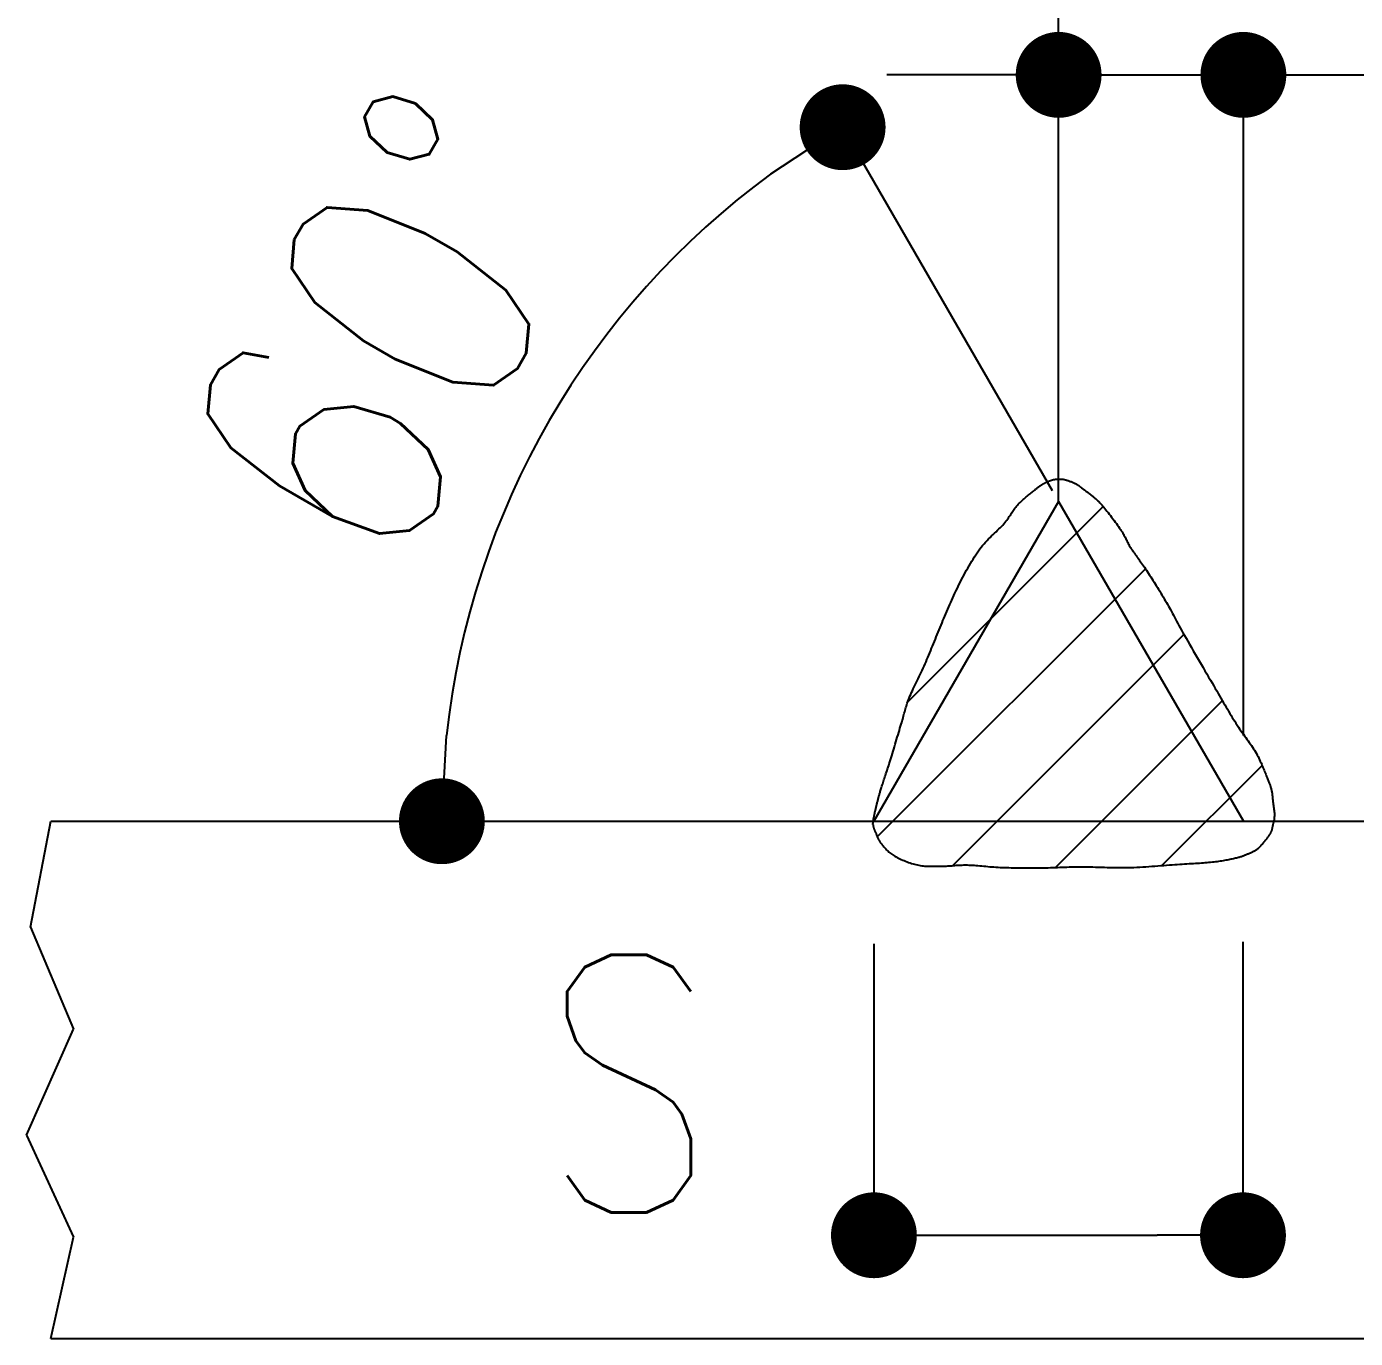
# Model space of a CAD drawing. Header units: millimetres. Extents: x -4568 to 36914, y -114 to 17788.
# Drawn here: x 6298.2 to 6422, y 13943.6 to 14065.8 of the extents above; entities that cross this region are included whole.
import ezdxf

# ---------------------------------------------------------------- set-up
doc = ezdxf.new("R2010")
doc.units = ezdxf.units.MM
doc.header["$LTSCALE"] = 5
doc.layers.get('0').update_dxf_attribs({"color": 255})
doc.layers.add('寸法', color=4, linetype='Continuous')
doc.layers.add('金物', color=142, linetype='Continuous')
doc.styles.add('04setumei', font='simplex.shx', dxfattribs={"width": 0.7, "height": 2.5, "bigfont": 'extfont2.shx'})

# ---------------------------------------------------------------- blocks, each defined once
blk = doc.blocks.new('_Dot')
at = {"color": 0, "linetype": 'ByBlock', "lineweight": -2}
blk.add_line((-0.5, 0), (-1, 0), dxfattribs=at)
at = {"color": 0, "linetype": 'ByBlock', "const_width": 0.5}
blk.add_lwpolyline([(-0.25, 0, 1), (0.25, 0, 1)], format="xyb", close=True, dxfattribs=at)

msp = doc.modelspace()

# ---------------------------------------------------------------- linework, layer by layer
at = {"layer": '寸法'}
for p, q in [((6386.346, 14061.289), (6378.346, 14061.289)), ((6394.346, 14029.554), (6394.346, 14061.289)), ((6394.346, 14061.289), (6411.555, 14061.289)), ((6411.555, 13999.748), (6411.555, 14061.289)), ((6419.555, 14061.289), (6427.555, 14061.289)), ((6393.788, 14022.521), (6374.221, 14056.412)), ((6393.66, 14023.521), (6393.69, 14023.531)), ((6393.69, 14023.531), (6393.721, 14023.541)), ((6393.721, 14023.541), (6393.751, 14023.55)), ((6393.751, 14023.55), (6393.78, 14023.559)), ((6393.78, 14023.559), (6393.81, 14023.567)), ((6393.81, 14023.567), (6393.84, 14023.575)), ((6393.84, 14023.575), (6393.87, 14023.582)), ((6393.87, 14023.582), (6393.899, 14023.588)), ((6393.899, 14023.588), (6393.927, 14023.594)), ((6393.927, 14023.594), (6393.954, 14023.599)), ((6393.954, 14023.599), (6393.982, 14023.604)), ((6393.982, 14023.604), (6394.009, 14023.608)), ((6394.009, 14023.608), (6394.035, 14023.612)), ((6394.035, 14023.612), (6394.061, 14023.615)), ((6394.061, 14023.615), (6394.088, 14023.618)), ((6394.088, 14023.618), (6394.115, 14023.62)), ((6394.115, 14023.62), (6394.142, 14023.622)), ((6394.142, 14023.622), (6394.169, 14023.624)), ((6394.169, 14023.624), (6394.197, 14023.625)), ((6394.197, 14023.625), (6394.225, 14023.626)), ((6394.225, 14023.626), (6394.254, 14023.626)), ((6394.254, 14023.626), (6394.283, 14023.626)), ((6394.283, 14023.626), (6394.314, 14023.627)), ((6394.314, 14023.627), (6394.346, 14023.626)), ((6394.346, 14023.626), (6394.378, 14023.626)), ((6394.378, 14023.626), (6394.41, 14023.627)), ((6394.41, 14023.627), (6394.442, 14023.627)), ((6394.442, 14023.627), (6394.474, 14023.628)), ((6394.474, 14023.628), (6394.506, 14023.628)), ((6394.506, 14023.628), (6394.539, 14023.628)), ((6394.539, 14023.628), (6394.572, 14023.628)), ((6394.572, 14023.628), (6394.606, 14023.627)), ((6394.606, 14023.627), (6394.641, 14023.626)), ((6394.641, 14023.626), (6394.676, 14023.623)), ((6394.676, 14023.623), (6394.713, 14023.62)), ((6394.713, 14023.62), (6394.751, 14023.616)), ((6394.751, 14023.616), (6394.791, 14023.61)), ((6394.791, 14023.61), (6394.832, 14023.603)), ((6394.832, 14023.603), (6394.875, 14023.594)), ((6394.875, 14023.594), (6394.919, 14023.584)), ((6394.919, 14023.584), (6394.966, 14023.572)), ((6394.966, 14023.572), (6395.016, 14023.558)), ((6395.016, 14023.558), (6395.068, 14023.542)), ((6395.068, 14023.542), (6395.124, 14023.524)), ((6391.683, 14022.258), (6391.767, 14022.326)), ((6391.767, 14022.326), (6391.847, 14022.39)), ((6391.847, 14022.39), (6391.922, 14022.452)), ((6391.922, 14022.452), (6391.992, 14022.51)), ((6391.992, 14022.51), (6392.058, 14022.565)), ((6392.058, 14022.565), (6392.12, 14022.616)), ((6392.12, 14022.616), (6392.179, 14022.665)), ((6392.179, 14022.665), (6392.235, 14022.71)), ((6392.235, 14022.71), (6392.288, 14022.752)), ((6392.288, 14022.752), (6392.338, 14022.792)), ((6392.338, 14022.792), (6392.386, 14022.829)), ((6392.386, 14022.829), (6392.432, 14022.864)), ((6392.432, 14022.864), (6392.476, 14022.898)), ((6392.476, 14022.898), (6392.519, 14022.93)), ((6392.519, 14022.93), (6392.561, 14022.96)), ((6392.561, 14022.96), (6392.601, 14022.989)), ((6392.601, 14022.989), (6392.641, 14023.017)), ((6392.641, 14023.017), (6392.68, 14023.044)), ((6392.68, 14023.044), (6392.72, 14023.071)), ((6392.72, 14023.071), (6392.759, 14023.097)), ((6392.759, 14023.097), (6392.799, 14023.123)), ((6392.799, 14023.123), (6392.838, 14023.148)), ((6392.838, 14023.148), (6392.875, 14023.171)), ((6392.875, 14023.171), (6392.912, 14023.193)), ((6392.912, 14023.193), (6392.947, 14023.213)), ((6392.947, 14023.213), (6392.981, 14023.231)), ((6392.981, 14023.231), (6393.013, 14023.249)), ((6393.013, 14023.249), (6393.045, 14023.265)), ((6393.045, 14023.265), (6393.077, 14023.28)), ((6393.077, 14023.28), (6393.107, 14023.295)), ((6393.107, 14023.295), (6393.138, 14023.308)), ((6393.138, 14023.308), (6393.167, 14023.322)), ((6393.167, 14023.322), (6393.197, 14023.334)), ((6393.197, 14023.334), (6393.227, 14023.347)), ((6393.227, 14023.347), (6393.257, 14023.36)), ((6393.257, 14023.36), (6393.287, 14023.372)), ((6393.287, 14023.372), (6393.318, 14023.385)), ((6393.318, 14023.385), (6393.349, 14023.398)), ((6393.349, 14023.398), (6393.381, 14023.412)), ((6393.381, 14023.412), (6393.412, 14023.425)), ((6393.412, 14023.425), (6393.444, 14023.438)), ((6393.444, 14023.438), (6393.475, 14023.451)), ((6393.475, 14023.451), (6393.506, 14023.463)), ((6393.506, 14023.463), (6393.537, 14023.475)), ((6393.537, 14023.475), (6393.568, 14023.487)), ((6393.568, 14023.487), (6393.599, 14023.499)), ((6393.599, 14023.499), (6393.629, 14023.51)), ((6393.629, 14023.51), (6393.66, 14023.521)), ((6395.124, 14023.524), (6395.183, 14023.504)), ((6395.183, 14023.504), (6395.243, 14023.483)), ((6395.243, 14023.483), (6395.306, 14023.461)), ((6395.306, 14023.461), (6395.369, 14023.438)), ((6395.369, 14023.438), (6395.433, 14023.413)), ((6395.433, 14023.413), (6395.497, 14023.389)), ((6395.497, 14023.389), (6395.561, 14023.363)), ((6395.561, 14023.363), (6395.625, 14023.337)), ((6395.625, 14023.337), (6395.687, 14023.31)), ((6395.687, 14023.31), (6395.748, 14023.283)), ((6395.748, 14023.283), (6395.807, 14023.257)), ((6395.807, 14023.257), (6395.863, 14023.231)), ((6395.863, 14023.231), (6395.917, 14023.205)), ((6395.917, 14023.205), (6395.967, 14023.179)), ((6395.967, 14023.179), (6396.013, 14023.154)), ((6396.013, 14023.154), (6396.057, 14023.128)), ((6396.057, 14023.128), (6396.099, 14023.103)), ((6396.099, 14023.103), (6396.138, 14023.078)), ((6396.138, 14023.078), (6396.175, 14023.053)), ((6396.175, 14023.053), (6396.211, 14023.027)), ((6396.211, 14023.027), (6396.246, 14023.002)), ((6396.246, 14023.002), (6396.28, 14022.975)), ((6396.28, 14022.975), (6396.314, 14022.949)), ((6396.314, 14022.949), (6396.347, 14022.922)), ((6396.347, 14022.922), (6396.382, 14022.894)), ((6396.382, 14022.894), (6396.416, 14022.866)), ((6396.416, 14022.866), (6396.451, 14022.838)), ((6396.451, 14022.838), (6396.488, 14022.808)), ((6396.488, 14022.808), (6396.527, 14022.777)), ((6396.527, 14022.777), (6396.567, 14022.746)), ((6396.567, 14022.746), (6396.61, 14022.714)), ((6396.61, 14022.714), (6396.654, 14022.682)), ((6396.654, 14022.682), (6396.7, 14022.649)), ((6396.7, 14022.649), (6396.746, 14022.616)), ((6396.746, 14022.616), (6396.794, 14022.582)), ((6396.794, 14022.582), (6396.842, 14022.548)), ((6396.842, 14022.548), (6396.891, 14022.514)), ((6396.891, 14022.514), (6396.941, 14022.478)), ((6396.941, 14022.478), (6396.991, 14022.442)), ((6396.991, 14022.442), (6397.042, 14022.405)), ((6397.042, 14022.405), (6397.094, 14022.368)), ((6397.094, 14022.368), (6397.146, 14022.329)), ((6397.146, 14022.329), (6397.198, 14022.289)), ((6394.346, 14021.554), (6377.137, 13991.748)), ((6380.291, 14002.885), (6398.488, 14021.082)), ((6390.347, 14021.015), (6390.421, 14021.106)), ((6390.421, 14021.106), (6390.499, 14021.196)), ((6390.499, 14021.196), (6390.582, 14021.285)), ((6390.582, 14021.285), (6390.668, 14021.374)), ((6390.668, 14021.374), (6390.757, 14021.462)), ((6390.757, 14021.462), (6390.849, 14021.549)), ((6390.849, 14021.549), (6390.942, 14021.634)), ((6390.942, 14021.634), (6391.036, 14021.719)), ((6391.036, 14021.719), (6391.131, 14021.802)), ((6391.131, 14021.802), (6391.226, 14021.883)), ((6391.226, 14021.883), (6391.321, 14021.963)), ((6391.321, 14021.963), (6391.414, 14022.04)), ((6391.414, 14022.04), (6391.507, 14022.115)), ((6391.507, 14022.115), (6391.596, 14022.188)), ((6391.596, 14022.188), (6391.683, 14022.258)), ((6394.346, 14021.554), (6411.555, 13991.748)), ((6397.198, 14022.289), (6397.251, 14022.248)), ((6397.251, 14022.248), (6397.305, 14022.206)), ((6397.305, 14022.206), (6397.359, 14022.163)), ((6397.359, 14022.163), (6397.413, 14022.117)), ((6397.413, 14022.117), (6397.468, 14022.071)), ((6397.468, 14022.071), (6397.522, 14022.025)), ((6397.522, 14022.025), (6397.574, 14021.98)), ((6397.574, 14021.98), (6397.626, 14021.937)), ((6397.626, 14021.937), (6397.678, 14021.894)), ((6397.678, 14021.894), (6397.73, 14021.851)), ((6397.73, 14021.851), (6397.781, 14021.808)), ((6397.781, 14021.808), (6397.834, 14021.762)), ((6397.834, 14021.762), (6397.887, 14021.716)), ((6397.887, 14021.716), (6397.942, 14021.666)), ((6397.942, 14021.666), (6397.998, 14021.614)), ((6397.998, 14021.614), (6398.057, 14021.557)), ((6398.057, 14021.557), (6398.117, 14021.497)), ((6398.117, 14021.497), (6398.181, 14021.431)), ((6398.181, 14021.431), (6398.247, 14021.36)), ((6398.247, 14021.36), (6398.317, 14021.282)), ((6398.317, 14021.282), (6398.391, 14021.198)), ((6398.391, 14021.198), (6398.468, 14021.106)), ((6398.468, 14021.106), (6398.552, 14021.005)), ((6389.522, 14019.811), (6389.603, 14019.922)), ((6389.603, 14019.922), (6389.679, 14020.031)), ((6389.679, 14020.031), (6389.751, 14020.137)), ((6389.751, 14020.137), (6389.82, 14020.241)), ((6389.82, 14020.241), (6389.886, 14020.344)), ((6389.886, 14020.344), (6389.951, 14020.444)), ((6389.951, 14020.444), (6390.015, 14020.543)), ((6390.015, 14020.543), (6390.079, 14020.64)), ((6390.079, 14020.64), (6390.143, 14020.736)), ((6390.143, 14020.736), (6390.208, 14020.83)), ((6390.208, 14020.83), (6390.276, 14020.923)), ((6390.276, 14020.923), (6390.347, 14021.015)), ((6398.552, 14021.005), (6398.643, 14020.893)), ((6398.643, 14020.893), (6398.739, 14020.772)), ((6398.739, 14020.772), (6398.841, 14020.644)), ((6398.841, 14020.644), (6398.947, 14020.508)), ((6398.947, 14020.508), (6399.056, 14020.368)), ((6399.056, 14020.368), (6399.166, 14020.223)), ((6399.166, 14020.223), (6399.279, 14020.075)), ((6399.279, 14020.075), (6399.391, 14019.926)), ((6399.391, 14019.926), (6399.503, 14019.776)), ((6388.239, 14018.469), (6388.378, 14018.6)), ((6388.378, 14018.6), (6388.515, 14018.728)), ((6388.515, 14018.728), (6388.649, 14018.855)), ((6388.649, 14018.855), (6388.779, 14018.979)), ((6388.779, 14018.979), (6388.904, 14019.102)), ((6388.904, 14019.102), (6389.024, 14019.223)), ((6389.024, 14019.223), (6389.138, 14019.344)), ((6389.138, 14019.344), (6389.244, 14019.463)), ((6389.244, 14019.463), (6389.344, 14019.582)), ((6389.344, 14019.582), (6389.436, 14019.698)), ((6389.436, 14019.698), (6389.522, 14019.811)), ((6399.503, 14019.776), (6399.613, 14019.627)), ((6399.613, 14019.627), (6399.72, 14019.48)), ((6399.72, 14019.48), (6399.824, 14019.336)), ((6399.824, 14019.336), (6399.923, 14019.197)), ((6399.923, 14019.197), (6400.017, 14019.063)), ((6400.017, 14019.063), (6400.104, 14018.937)), ((6400.104, 14018.937), (6400.184, 14018.819)), ((6400.184, 14018.819), (6400.255, 14018.708)), ((6400.255, 14018.708), (6400.321, 14018.604)), ((6400.321, 14018.604), (6400.379, 14018.504)), ((6387.125, 14017.29), (6387.257, 14017.453)), ((6387.257, 14017.453), (6387.393, 14017.611)), ((6387.393, 14017.611), (6387.531, 14017.764)), ((6387.531, 14017.764), (6387.671, 14017.913)), ((6387.671, 14017.913), (6387.813, 14018.058)), ((6387.813, 14018.058), (6387.955, 14018.198)), ((6387.955, 14018.198), (6388.097, 14018.335)), ((6388.097, 14018.335), (6388.239, 14018.469)), ((6400.379, 14018.504), (6400.433, 14018.408)), ((6400.433, 14018.408), (6400.483, 14018.316)), ((6400.483, 14018.316), (6400.528, 14018.227)), ((6400.528, 14018.227), (6400.571, 14018.141)), ((6400.571, 14018.141), (6400.613, 14018.056)), ((6400.613, 14018.056), (6400.653, 14017.971)), ((6400.653, 14017.971), (6400.693, 14017.887)), ((6400.693, 14017.887), (6400.734, 14017.803)), ((6400.734, 14017.803), (6400.777, 14017.717)), ((6400.777, 14017.717), (6400.821, 14017.629)), ((6400.821, 14017.629), (6400.869, 14017.539)), ((6400.869, 14017.539), (6400.922, 14017.446)), ((6400.922, 14017.446), (6400.978, 14017.348)), ((6400.978, 14017.348), (6401.041, 14017.246)), ((6386.251, 14015.975), (6386.374, 14016.179)), ((6386.374, 14016.179), (6386.498, 14016.379)), ((6386.498, 14016.379), (6386.622, 14016.574)), ((6386.622, 14016.574), (6386.747, 14016.762)), ((6386.747, 14016.762), (6386.872, 14016.945)), ((6386.872, 14016.945), (6386.997, 14017.121)), ((6386.997, 14017.121), (6387.125, 14017.29)), ((6401.041, 14017.246), (6401.109, 14017.142)), ((6401.109, 14017.142), (6401.179, 14017.037)), ((6401.179, 14017.037), (6401.25, 14016.932)), ((6401.25, 14016.932), (6401.324, 14016.826)), ((6401.324, 14016.826), (6401.4, 14016.719)), ((6401.4, 14016.719), (6401.477, 14016.611)), ((6401.477, 14016.611), (6401.557, 14016.501)), ((6401.557, 14016.501), (6401.639, 14016.39)), ((6401.639, 14016.39), (6401.722, 14016.277)), ((6401.722, 14016.277), (6401.806, 14016.161)), ((6401.806, 14016.161), (6401.892, 14016.043)), ((6377.442, 13990.301), (6402.422, 14015.281)), ((6385.536, 14014.693), (6385.652, 14014.91)), ((6385.652, 14014.91), (6385.77, 14015.127)), ((6385.77, 14015.127), (6385.888, 14015.342)), ((6385.888, 14015.342), (6386.008, 14015.556)), ((6386.008, 14015.556), (6386.129, 14015.767)), ((6386.129, 14015.767), (6386.251, 14015.975)), ((6401.892, 14016.043), (6401.979, 14015.922)), ((6401.979, 14015.922), (6402.067, 14015.798)), ((6402.067, 14015.798), (6402.156, 14015.672)), ((6402.156, 14015.672), (6402.246, 14015.541)), ((6402.246, 14015.541), (6402.338, 14015.407)), ((6402.338, 14015.407), (6402.43, 14015.269)), ((6402.43, 14015.269), (6402.523, 14015.127)), ((6402.523, 14015.127), (6402.619, 14014.981)), ((6402.619, 14014.981), (6402.717, 14014.831)), ((6384.981, 14013.62), (6385.088, 14013.83)), ((6385.088, 14013.83), (6385.197, 14014.044)), ((6385.197, 14014.044), (6385.309, 14014.259)), ((6385.309, 14014.259), (6385.422, 14014.475)), ((6385.422, 14014.475), (6385.536, 14014.693)), ((6402.717, 14014.831), (6402.816, 14014.678)), ((6402.816, 14014.678), (6402.918, 14014.522)), ((6402.918, 14014.522), (6403.021, 14014.362)), ((6403.021, 14014.362), (6403.124, 14014.2)), ((6403.124, 14014.2), (6403.229, 14014.036)), ((6403.229, 14014.036), (6403.335, 14013.869)), ((6403.335, 14013.869), (6403.441, 14013.701)), ((6403.441, 14013.701), (6403.547, 14013.53)), ((6384.384, 14012.355), (6384.479, 14012.567)), ((6384.479, 14012.567), (6384.575, 14012.779)), ((6384.575, 14012.779), (6384.674, 14012.99)), ((6384.674, 14012.99), (6384.774, 14013.201)), ((6384.774, 14013.201), (6384.877, 14013.41)), ((6384.877, 14013.41), (6384.981, 14013.62)), ((6403.547, 14013.53), (6403.654, 14013.358)), ((6403.654, 14013.358), (6403.76, 14013.185)), ((6403.76, 14013.185), (6403.866, 14013.011)), ((6403.866, 14013.011), (6403.971, 14012.837)), ((6403.971, 14012.837), (6404.076, 14012.662)), ((6404.076, 14012.662), (6404.179, 14012.486)), ((6404.179, 14012.486), (6404.28, 14012.312)), ((6383.837, 14011.077), (6383.927, 14011.29)), ((6383.927, 14011.29), (6384.017, 14011.503)), ((6384.017, 14011.503), (6384.107, 14011.716)), ((6384.107, 14011.716), (6384.198, 14011.93)), ((6384.198, 14011.93), (6384.29, 14012.142)), ((6384.29, 14012.142), (6384.384, 14012.355)), ((6404.28, 14012.312), (6404.378, 14012.141)), ((6404.378, 14012.141), (6404.473, 14011.971)), ((6404.473, 14011.971), (6404.567, 14011.802)), ((6404.567, 14011.802), (6404.66, 14011.633)), ((6404.66, 14011.633), (6404.752, 14011.463)), ((6404.752, 14011.463), (6404.844, 14011.292)), ((6404.844, 14011.292), (6404.937, 14011.118)), ((6383.3, 14009.8), (6383.39, 14010.013)), ((6383.39, 14010.013), (6383.48, 14010.225)), ((6383.48, 14010.225), (6383.57, 14010.438)), ((6383.57, 14010.438), (6383.659, 14010.651)), ((6383.659, 14010.651), (6383.748, 14010.864)), ((6383.748, 14010.864), (6383.837, 14011.077)), ((6404.937, 14011.118), (6405.032, 14010.941)), ((6405.032, 14010.941), (6405.129, 14010.76)), ((6405.129, 14010.76), (6405.228, 14010.573)), ((6405.228, 14010.573), (6405.332, 14010.381)), ((6405.332, 14010.381), (6405.44, 14010.183)), ((6405.44, 14010.183), (6405.553, 14009.977)), ((6405.553, 14009.977), (6405.672, 14009.763)), ((6382.771, 14008.507), (6382.858, 14008.723)), ((6382.858, 14008.723), (6382.945, 14008.939)), ((6382.945, 14008.939), (6383.033, 14009.155)), ((6383.033, 14009.155), (6383.121, 14009.371)), ((6383.121, 14009.371), (6383.21, 14009.586)), ((6383.21, 14009.586), (6383.3, 14009.8)), ((6384.493, 13987.617), (6406.02, 14009.144)), ((6405.672, 14009.763), (6405.797, 14009.539)), ((6405.797, 14009.539), (6405.928, 14009.306)), ((6405.928, 14009.306), (6406.069, 14009.059)), ((6406.069, 14009.059), (6406.219, 14008.797)), ((6406.219, 14008.797), (6406.377, 14008.522)), ((6382.252, 14007.226), (6382.338, 14007.436)), ((6382.338, 14007.436), (6382.425, 14007.648)), ((6382.425, 14007.648), (6382.511, 14007.861)), ((6382.511, 14007.861), (6382.597, 14008.075)), ((6382.597, 14008.075), (6382.684, 14008.291)), ((6382.684, 14008.291), (6382.771, 14008.507)), ((6406.377, 14008.522), (6406.542, 14008.236)), ((6406.542, 14008.236), (6406.713, 14007.94)), ((6406.713, 14007.94), (6406.888, 14007.637)), ((6406.888, 14007.637), (6407.067, 14007.329)), ((6381.726, 14006.008), (6381.816, 14006.207)), ((6381.816, 14006.207), (6381.905, 14006.406)), ((6381.905, 14006.406), (6381.992, 14006.607)), ((6381.992, 14006.607), (6382.079, 14006.811)), ((6382.079, 14006.811), (6382.166, 14007.017)), ((6382.166, 14007.017), (6382.252, 14007.226)), ((6407.067, 14007.329), (6407.249, 14007.017)), ((6407.249, 14007.017), (6407.431, 14006.704)), ((6407.431, 14006.704), (6407.613, 14006.391)), ((6407.613, 14006.391), (6407.795, 14006.081)), ((6381.162, 14004.837), (6381.256, 14005.028)), ((6381.256, 14005.028), (6381.351, 14005.221)), ((6381.351, 14005.221), (6381.445, 14005.416)), ((6381.445, 14005.416), (6381.54, 14005.612)), ((6381.54, 14005.612), (6381.633, 14005.809)), ((6381.633, 14005.809), (6381.726, 14006.008)), ((6407.795, 14006.081), (6407.973, 14005.774)), ((6407.973, 14005.774), (6408.148, 14005.474)), ((6408.148, 14005.474), (6408.319, 14005.183)), ((6408.319, 14005.183), (6408.483, 14004.901)), ((6380.56, 14003.561), (6380.637, 14003.735)), ((6380.637, 14003.735), (6380.718, 14003.912)), ((6380.718, 14003.912), (6380.802, 14004.092)), ((6380.802, 14004.092), (6380.889, 14004.275)), ((6380.889, 14004.275), (6380.978, 14004.46)), ((6380.978, 14004.46), (6381.07, 14004.647)), ((6381.07, 14004.647), (6381.162, 14004.837)), ((6408.483, 14004.901), (6408.641, 14004.632)), ((6408.641, 14004.632), (6408.791, 14004.376)), ((6408.791, 14004.376), (6408.933, 14004.132)), ((6408.933, 14004.132), (6409.072, 14003.894)), ((6409.072, 14003.894), (6409.206, 14003.662)), ((6380.115, 14002.35), (6380.157, 14002.484)), ((6380.157, 14002.484), (6380.2, 14002.621)), ((6380.2, 14002.621), (6380.248, 14002.762)), ((6380.248, 14002.762), (6380.3, 14002.909)), ((6380.3, 14002.909), (6380.357, 14003.062)), ((6380.357, 14003.062), (6380.419, 14003.223)), ((6380.419, 14003.223), (6380.488, 14003.391)), ((6380.488, 14003.391), (6380.56, 14003.561)), ((6394.054, 13987.444), (6409.598, 14002.987)), ((6409.206, 14003.662), (6409.337, 14003.437)), ((6409.337, 14003.437), (6409.464, 14003.217)), ((6409.464, 14003.217), (6409.589, 14003.002)), ((6409.589, 14003.002), (6409.711, 14002.792)), ((6409.711, 14002.792), (6409.83, 14002.587)), ((6409.83, 14002.587), (6409.947, 14002.385)), ((6379.774, 14001.114), (6379.817, 14001.268)), ((6379.817, 14001.268), (6379.858, 14001.415)), ((6379.858, 14001.415), (6379.896, 14001.556)), ((6379.896, 14001.556), (6379.933, 14001.693)), ((6379.933, 14001.693), (6379.968, 14001.827)), ((6379.968, 14001.827), (6380.004, 14001.958)), ((6380.004, 14001.958), (6380.04, 14002.088)), ((6380.04, 14002.088), (6380.076, 14002.219)), ((6380.076, 14002.219), (6380.115, 14002.35)), ((6409.947, 14002.385), (6410.064, 14002.187)), ((6410.064, 14002.187), (6410.178, 14001.993)), ((6410.178, 14001.993), (6410.292, 14001.802)), ((6410.292, 14001.802), (6410.405, 14001.613)), ((6410.405, 14001.613), (6410.518, 14001.427)), ((6410.518, 14001.427), (6410.63, 14001.242)), ((6379.38, 13999.797), (6379.443, 14000.009)), ((6379.443, 14000.009), (6379.505, 14000.215)), ((6379.505, 14000.215), (6379.565, 14000.413)), ((6379.565, 14000.413), (6379.623, 14000.603)), ((6379.623, 14000.603), (6379.677, 14000.783)), ((6379.677, 14000.783), (6379.728, 14000.953)), ((6379.728, 14000.953), (6379.774, 14001.114)), ((6410.63, 14001.242), (6410.744, 14001.059)), ((6410.744, 14001.059), (6410.858, 14000.878)), ((6410.858, 14000.878), (6410.973, 14000.698)), ((6410.973, 14000.698), (6411.088, 14000.524)), ((6411.088, 14000.524), (6411.205, 14000.353)), ((6411.205, 14000.353), (6411.321, 14000.186)), ((6411.321, 14000.186), (6411.436, 14000.022)), ((6411.436, 14000.022), (6411.551, 13999.861)), ((6379.048, 13998.697), (6379.115, 13998.918)), ((6379.115, 13998.918), (6379.182, 13999.14)), ((6379.182, 13999.14), (6379.248, 13999.362)), ((6379.248, 13999.362), (6379.314, 13999.581)), ((6379.314, 13999.581), (6379.38, 13999.797)), ((6411.551, 13999.861), (6411.666, 13999.703)), ((6411.666, 13999.703), (6411.778, 13999.548)), ((6411.778, 13999.548), (6411.89, 13999.394)), ((6411.89, 13999.394), (6411.999, 13999.243)), ((6411.999, 13999.243), (6412.106, 13999.093)), ((6412.106, 13999.093), (6412.211, 13998.945)), ((6412.211, 13998.945), (6412.312, 13998.797)), ((6412.312, 13998.797), (6412.41, 13998.651)), ((6378.672, 13997.461), (6378.73, 13997.65)), ((6378.73, 13997.65), (6378.79, 13997.847)), ((6378.79, 13997.847), (6378.853, 13998.052)), ((6378.853, 13998.052), (6378.917, 13998.263)), ((6378.917, 13998.263), (6378.982, 13998.478)), ((6378.982, 13998.478), (6379.048, 13998.697)), ((6412.41, 13998.651), (6412.505, 13998.505)), ((6412.505, 13998.505), (6412.596, 13998.359)), ((6412.596, 13998.359), (6412.683, 13998.213)), ((6412.683, 13998.213), (6412.765, 13998.066)), ((6412.765, 13998.066), (6412.845, 13997.919)), ((6412.845, 13997.919), (6412.921, 13997.771)), ((6412.921, 13997.771), (6412.994, 13997.624)), ((6412.994, 13997.624), (6413.064, 13997.477)), ((6378.257, 13996.167), (6378.306, 13996.315)), ((6378.306, 13996.315), (6378.355, 13996.466)), ((6378.355, 13996.466), (6378.406, 13996.622)), ((6378.406, 13996.622), (6378.457, 13996.781)), ((6378.457, 13996.781), (6378.51, 13996.944)), ((6378.51, 13996.944), (6378.563, 13997.111)), ((6378.563, 13997.111), (6378.616, 13997.283)), ((6378.616, 13997.283), (6378.672, 13997.461)), ((6403.971, 13987.625), (6413.298, 13996.952)), ((6413.064, 13997.477), (6413.132, 13997.331)), ((6413.132, 13997.331), (6413.197, 13997.187)), ((6413.197, 13997.187), (6413.259, 13997.044)), ((6413.259, 13997.044), (6413.319, 13996.903)), ((6413.319, 13996.903), (6413.376, 13996.765)), ((6413.376, 13996.765), (6413.431, 13996.63)), ((6413.431, 13996.63), (6413.484, 13996.499)), ((6413.484, 13996.499), (6413.536, 13996.372)), ((6413.536, 13996.372), (6413.585, 13996.248)), ((6377.878, 13995.011), (6377.914, 13995.124)), ((6377.914, 13995.124), (6377.952, 13995.241)), ((6377.952, 13995.241), (6377.991, 13995.361)), ((6377.991, 13995.361), (6378.032, 13995.486)), ((6378.032, 13995.486), (6378.074, 13995.615)), ((6378.074, 13995.615), (6378.118, 13995.747)), ((6378.118, 13995.747), (6378.163, 13995.883)), ((6378.163, 13995.883), (6378.209, 13996.023)), ((6378.209, 13996.023), (6378.257, 13996.167)), ((6413.585, 13996.248), (6413.633, 13996.13)), ((6413.633, 13996.13), (6413.679, 13996.016)), ((6413.679, 13996.016), (6413.723, 13995.908)), ((6413.723, 13995.908), (6413.765, 13995.807)), ((6413.765, 13995.807), (6413.805, 13995.712)), ((6413.805, 13995.712), (6413.841, 13995.622)), ((6413.841, 13995.622), (6413.875, 13995.538)), ((6413.875, 13995.538), (6413.907, 13995.458)), ((6413.907, 13995.458), (6413.936, 13995.383)), ((6413.936, 13995.383), (6413.964, 13995.31)), ((6413.964, 13995.31), (6413.99, 13995.241)), ((6413.99, 13995.241), (6414.014, 13995.173)), ((6414.014, 13995.173), (6414.036, 13995.108)), ((6414.036, 13995.108), (6414.057, 13995.044)), ((6377.524, 13993.762), (6377.541, 13993.827)), ((6377.541, 13993.827), (6377.557, 13993.891)), ((6377.557, 13993.891), (6377.574, 13993.955)), ((6377.574, 13993.955), (6377.591, 13994.019)), ((6377.591, 13994.019), (6377.608, 13994.084)), ((6377.608, 13994.084), (6377.626, 13994.15)), ((6377.626, 13994.15), (6377.644, 13994.218)), ((6377.644, 13994.218), (6377.664, 13994.289)), ((6377.664, 13994.289), (6377.684, 13994.363)), ((6377.684, 13994.363), (6377.706, 13994.44)), ((6377.706, 13994.44), (6377.73, 13994.521)), ((6377.73, 13994.521), (6377.756, 13994.608)), ((6377.756, 13994.608), (6377.783, 13994.7)), ((6377.783, 13994.7), (6377.812, 13994.797)), ((6377.812, 13994.797), (6377.844, 13994.901)), ((6377.844, 13994.901), (6377.878, 13995.011)), ((6414.057, 13995.044), (6414.078, 13994.979)), ((6414.078, 13994.979), (6414.097, 13994.915)), ((6414.097, 13994.915), (6414.116, 13994.85)), ((6414.116, 13994.85), (6414.134, 13994.784)), ((6414.134, 13994.784), (6414.152, 13994.716)), ((6414.152, 13994.716), (6414.169, 13994.645)), ((6414.169, 13994.645), (6414.186, 13994.573)), ((6414.186, 13994.573), (6414.2, 13994.502)), ((6414.2, 13994.502), (6414.213, 13994.431)), ((6414.213, 13994.431), (6414.225, 13994.361)), ((6414.225, 13994.361), (6414.235, 13994.292)), ((6414.235, 13994.292), (6414.244, 13994.222)), ((6414.244, 13994.222), (6414.251, 13994.153)), ((6414.251, 13994.153), (6414.259, 13994.084)), ((6414.259, 13994.084), (6414.265, 13994.016)), ((6414.265, 13994.016), (6414.271, 13993.947)), ((6414.271, 13993.947), (6414.277, 13993.878)), ((6414.277, 13993.878), (6414.283, 13993.808)), ((6377.222, 13992.531), (6377.234, 13992.586)), ((6377.234, 13992.586), (6377.247, 13992.643)), ((6377.247, 13992.643), (6377.261, 13992.702)), ((6377.261, 13992.702), (6377.275, 13992.762)), ((6377.275, 13992.762), (6377.289, 13992.824)), ((6377.289, 13992.824), (6377.304, 13992.886)), ((6377.304, 13992.886), (6377.319, 13992.95)), ((6377.319, 13992.95), (6377.334, 13993.015)), ((6377.334, 13993.015), (6377.35, 13993.08)), ((6377.35, 13993.08), (6377.367, 13993.147)), ((6377.367, 13993.147), (6377.383, 13993.214)), ((6377.383, 13993.214), (6377.4, 13993.281)), ((6377.4, 13993.281), (6377.417, 13993.35)), ((6377.417, 13993.35), (6377.435, 13993.419)), ((6377.435, 13993.419), (6377.452, 13993.488)), ((6377.452, 13993.488), (6377.47, 13993.557)), ((6377.47, 13993.557), (6377.488, 13993.627)), ((6377.488, 13993.627), (6377.507, 13993.695)), ((6377.507, 13993.695), (6377.524, 13993.762)), ((6414.283, 13993.808), (6414.289, 13993.739)), ((6414.289, 13993.739), (6414.295, 13993.669)), ((6414.295, 13993.669), (6414.302, 13993.598)), ((6414.302, 13993.598), (6414.31, 13993.527)), ((6414.31, 13993.527), (6414.318, 13993.455)), ((6414.318, 13993.455), (6414.327, 13993.382)), ((6414.327, 13993.382), (6414.337, 13993.307)), ((6414.337, 13993.307), (6414.348, 13993.231)), ((6414.348, 13993.231), (6414.359, 13993.154)), ((6414.359, 13993.154), (6414.371, 13993.076)), ((6414.371, 13993.076), (6414.382, 13992.997)), ((6414.382, 13992.997), (6414.394, 13992.918)), ((6414.394, 13992.918), (6414.405, 13992.84)), ((6414.405, 13992.84), (6414.416, 13992.761)), ((6414.416, 13992.761), (6414.427, 13992.684)), ((6414.427, 13992.684), (6414.436, 13992.608)), ((6414.436, 13992.608), (6414.445, 13992.533)), ((6377.049, 13991.503), (6377.05, 13991.528)), ((6377.05, 13991.479), (6377.049, 13991.503)), ((6377.05, 13991.528), (6377.051, 13991.552)), ((6377.05, 13991.454), (6377.05, 13991.479)), ((6377.05, 13991.454), (6377.052, 13991.429)), ((6377.051, 13991.552), (6377.053, 13991.578)), ((6377.052, 13991.429), (6377.054, 13991.403)), ((6377.053, 13991.578), (6377.056, 13991.604)), ((6377.054, 13991.403), (6377.058, 13991.376)), ((6377.056, 13991.604), (6377.058, 13991.632)), ((6377.058, 13991.632), (6377.062, 13991.661)), ((6377.058, 13991.376), (6377.062, 13991.348)), ((6377.062, 13991.661), (6377.065, 13991.692)), ((6377.062, 13991.348), (6377.067, 13991.318)), ((6377.065, 13991.692), (6377.069, 13991.725)), ((6377.069, 13991.725), (6377.074, 13991.76)), ((6377.074, 13991.76), (6377.078, 13991.797)), ((6377.078, 13991.797), (6377.084, 13991.835)), ((6377.084, 13991.835), (6377.09, 13991.874)), ((6377.09, 13991.874), (6377.096, 13991.914)), ((6377.096, 13991.914), (6377.103, 13991.955)), ((6377.103, 13991.955), (6377.11, 13991.997)), ((6377.11, 13991.997), (6377.118, 13992.04)), ((6377.118, 13992.04), (6377.127, 13992.084)), ((6377.127, 13992.084), (6377.136, 13992.129)), ((6377.136, 13992.129), (6377.145, 13992.175)), ((6377.145, 13992.175), (6377.155, 13992.222)), ((6377.155, 13992.222), (6377.165, 13992.271)), ((6377.165, 13992.271), (6377.176, 13992.32)), ((6377.176, 13992.32), (6377.187, 13992.371)), ((6377.187, 13992.371), (6377.198, 13992.423)), ((6377.198, 13992.423), (6377.21, 13992.476)), ((6377.21, 13992.476), (6377.222, 13992.531)), ((6414.307, 13991.329), (6414.318, 13991.374)), ((6414.318, 13991.374), (6414.329, 13991.42)), ((6414.329, 13991.42), (6414.341, 13991.464)), ((6414.341, 13991.464), (6414.352, 13991.508)), ((6414.352, 13991.508), (6414.364, 13991.552)), ((6414.364, 13991.552), (6414.376, 13991.595)), ((6414.376, 13991.595), (6414.388, 13991.639)), ((6414.388, 13991.639), (6414.399, 13991.683)), ((6414.399, 13991.683), (6414.41, 13991.728)), ((6414.41, 13991.728), (6414.42, 13991.773)), ((6414.42, 13991.773), (6414.43, 13991.82)), ((6414.43, 13991.82), (6414.439, 13991.867)), ((6414.439, 13991.867), (6414.447, 13991.916)), ((6414.445, 13992.533), (6414.452, 13992.46)), ((6414.447, 13991.916), (6414.454, 13991.967)), ((6414.452, 13992.46), (6414.458, 13992.389)), ((6414.454, 13991.967), (6414.459, 13992.02)), ((6414.458, 13992.389), (6414.463, 13992.32)), ((6414.459, 13992.02), (6414.463, 13992.075)), ((6414.463, 13992.32), (6414.466, 13992.254)), ((6414.463, 13992.075), (6414.466, 13992.132)), ((6414.466, 13992.254), (6414.467, 13992.192)), ((6414.466, 13992.132), (6414.467, 13992.192)), ((6377.067, 13991.318), (6377.074, 13991.286)), ((6377.074, 13991.286), (6377.081, 13991.252)), ((6377.081, 13991.252), (6377.089, 13991.219)), ((6377.089, 13991.219), (6377.098, 13991.185)), ((6377.098, 13991.185), (6377.108, 13991.15)), ((6377.108, 13991.15), (6377.119, 13991.115)), ((6377.119, 13991.115), (6377.131, 13991.08)), ((6377.131, 13991.08), (6377.143, 13991.043)), ((6377.143, 13991.043), (6377.156, 13991.007)), ((6377.156, 13991.007), (6377.17, 13990.969)), ((6377.17, 13990.969), (6377.185, 13990.93)), ((6377.185, 13990.93), (6377.2, 13990.891)), ((6377.2, 13990.891), (6377.217, 13990.851)), ((6377.217, 13990.851), (6377.234, 13990.81)), ((6377.234, 13990.81), (6377.252, 13990.767)), ((6377.252, 13990.767), (6377.271, 13990.724)), ((6377.271, 13990.724), (6377.291, 13990.679)), ((6377.291, 13990.679), (6377.311, 13990.634)), ((6377.311, 13990.634), (6377.331, 13990.587)), ((6377.331, 13990.587), (6377.35, 13990.539)), ((6377.35, 13990.539), (6377.37, 13990.49)), ((6377.37, 13990.49), (6377.389, 13990.44)), ((6377.389, 13990.44), (6377.408, 13990.389)), ((6377.408, 13990.389), (6377.428, 13990.337)), ((6377.428, 13990.337), (6377.449, 13990.285)), ((6377.449, 13990.285), (6377.471, 13990.231)), ((6377.471, 13990.231), (6377.495, 13990.176)), ((6377.495, 13990.176), (6377.52, 13990.121)), ((6377.52, 13990.121), (6377.548, 13990.065)), ((6413.718, 13990.092), (6413.762, 13990.147)), ((6413.762, 13990.147), (6413.805, 13990.203)), ((6413.805, 13990.203), (6413.847, 13990.259)), ((6413.847, 13990.259), (6413.889, 13990.315)), ((6413.889, 13990.315), (6413.928, 13990.37)), ((6413.928, 13990.37), (6413.966, 13990.425)), ((6413.966, 13990.425), (6414.002, 13990.478)), ((6414.002, 13990.478), (6414.036, 13990.531)), ((6414.036, 13990.531), (6414.067, 13990.582)), ((6414.067, 13990.582), (6414.095, 13990.631)), ((6414.095, 13990.631), (6414.12, 13990.678)), ((6414.12, 13990.678), (6414.142, 13990.724)), ((6414.142, 13990.724), (6414.162, 13990.77)), ((6414.162, 13990.77), (6414.18, 13990.814)), ((6414.18, 13990.814), (6414.195, 13990.858)), ((6414.195, 13990.858), (6414.209, 13990.901)), ((6414.209, 13990.901), (6414.222, 13990.944)), ((6414.222, 13990.944), (6414.234, 13990.986)), ((6414.234, 13990.986), (6414.244, 13991.028)), ((6414.244, 13991.028), (6414.253, 13991.07)), ((6414.253, 13991.07), (6414.263, 13991.112)), ((6414.263, 13991.112), (6414.271, 13991.154)), ((6414.271, 13991.154), (6414.28, 13991.197)), ((6414.28, 13991.197), (6414.289, 13991.24)), ((6414.289, 13991.24), (6414.298, 13991.284)), ((6414.298, 13991.284), (6414.307, 13991.329)), ((6377.548, 13990.065), (6377.578, 13990.008)), ((6377.578, 13990.008), (6377.611, 13989.95)), ((6377.611, 13989.95), (6377.647, 13989.891)), ((6377.647, 13989.891), (6377.686, 13989.832)), ((6377.686, 13989.832), (6377.729, 13989.772)), ((6377.729, 13989.772), (6377.776, 13989.711)), ((6377.776, 13989.711), (6377.827, 13989.648)), ((6377.827, 13989.648), (6377.879, 13989.584)), ((6377.879, 13989.584), (6377.933, 13989.517)), ((6377.933, 13989.517), (6377.989, 13989.449)), ((6377.989, 13989.449), (6378.048, 13989.38)), ((6378.048, 13989.38), (6378.109, 13989.309)), ((6378.109, 13989.309), (6378.173, 13989.238)), ((6378.173, 13989.238), (6378.239, 13989.166)), ((6378.239, 13989.166), (6378.308, 13989.095)), ((6378.308, 13989.095), (6378.381, 13989.023)), ((6378.381, 13989.023), (6378.456, 13988.952)), ((6378.456, 13988.952), (6378.536, 13988.882)), ((6378.536, 13988.882), (6378.619, 13988.813)), ((6412.283, 13988.844), (6412.337, 13988.869)), ((6412.337, 13988.869), (6412.391, 13988.894)), ((6412.391, 13988.894), (6412.444, 13988.92)), ((6412.444, 13988.92), (6412.496, 13988.946)), ((6412.496, 13988.946), (6412.547, 13988.973)), ((6412.547, 13988.973), (6412.597, 13989)), ((6412.597, 13989), (6412.647, 13989.027)), ((6412.647, 13989.027), (6412.694, 13989.056)), ((6412.694, 13989.056), (6412.741, 13989.084)), ((6412.741, 13989.084), (6412.787, 13989.114)), ((6412.787, 13989.114), (6412.831, 13989.144)), ((6412.831, 13989.144), (6412.874, 13989.175)), ((6412.874, 13989.175), (6412.914, 13989.205)), ((6412.914, 13989.205), (6412.953, 13989.236)), ((6412.953, 13989.236), (6412.99, 13989.267)), ((6412.99, 13989.267), (6413.026, 13989.299)), ((6413.026, 13989.299), (6413.06, 13989.331)), ((6413.06, 13989.331), (6413.093, 13989.363)), ((6413.093, 13989.363), (6413.126, 13989.397)), ((6413.126, 13989.397), (6413.158, 13989.431)), ((6413.158, 13989.431), (6413.19, 13989.465)), ((6413.19, 13989.465), (6413.222, 13989.501)), ((6413.222, 13989.501), (6413.255, 13989.537)), ((6413.255, 13989.537), (6413.287, 13989.575)), ((6413.287, 13989.575), (6413.32, 13989.614)), ((6413.32, 13989.614), (6413.354, 13989.654)), ((6413.354, 13989.654), (6413.389, 13989.696)), ((6413.389, 13989.696), (6413.426, 13989.739)), ((6413.426, 13989.739), (6413.464, 13989.784)), ((6413.464, 13989.784), (6413.504, 13989.831)), ((6413.504, 13989.831), (6413.545, 13989.88)), ((6413.545, 13989.88), (6413.588, 13989.931)), ((6413.588, 13989.931), (6413.631, 13989.984)), ((6413.631, 13989.984), (6413.674, 13990.037)), ((6413.674, 13990.037), (6413.718, 13990.092)), ((6378.619, 13988.813), (6378.705, 13988.745)), ((6378.705, 13988.745), (6378.795, 13988.68)), ((6378.795, 13988.68), (6378.889, 13988.616)), ((6378.889, 13988.616), (6378.987, 13988.555)), ((6378.987, 13988.555), (6379.091, 13988.495)), ((6379.091, 13988.495), (6379.2, 13988.434)), ((6379.2, 13988.434), (6379.315, 13988.373)), ((6379.315, 13988.373), (6379.435, 13988.313)), ((6379.435, 13988.313), (6379.559, 13988.252)), ((6379.559, 13988.252), (6379.687, 13988.193)), ((6379.687, 13988.193), (6379.818, 13988.135)), ((6379.818, 13988.135), (6379.951, 13988.077)), ((6379.951, 13988.077), (6380.087, 13988.022)), ((6380.087, 13988.022), (6380.225, 13987.968)), ((6380.225, 13987.968), (6380.364, 13987.917)), ((6380.364, 13987.917), (6380.503, 13987.869)), ((6380.503, 13987.869), (6380.642, 13987.823)), ((6380.642, 13987.823), (6380.781, 13987.78)), ((6380.781, 13987.78), (6380.919, 13987.741)), ((6380.919, 13987.741), (6381.055, 13987.706)), ((6381.055, 13987.706), (6381.189, 13987.674)), ((6381.189, 13987.674), (6381.322, 13987.647)), ((6381.322, 13987.647), (6381.456, 13987.625)), ((6384.543, 13987.621), (6384.673, 13987.632)), ((6384.673, 13987.632), (6384.805, 13987.642)), ((6384.805, 13987.642), (6384.939, 13987.651)), ((6384.939, 13987.651), (6385.076, 13987.66)), ((6385.076, 13987.66), (6385.215, 13987.667)), ((6385.215, 13987.667), (6385.358, 13987.672)), ((6385.358, 13987.672), (6385.505, 13987.675)), ((6385.505, 13987.675), (6385.656, 13987.676)), ((6385.656, 13987.676), (6385.812, 13987.674)), ((6385.812, 13987.674), (6385.972, 13987.67)), ((6385.972, 13987.67), (6386.136, 13987.663)), ((6386.136, 13987.663), (6386.303, 13987.653)), ((6386.303, 13987.653), (6386.472, 13987.642)), ((6386.472, 13987.642), (6386.645, 13987.629)), ((6386.645, 13987.629), (6386.82, 13987.615)), ((6403.867, 13987.617), (6404.138, 13987.638)), ((6404.138, 13987.638), (6404.404, 13987.659)), ((6404.404, 13987.659), (6404.663, 13987.679)), ((6404.663, 13987.679), (6404.916, 13987.698)), ((6404.916, 13987.698), (6405.161, 13987.716)), ((6405.161, 13987.716), (6405.398, 13987.732)), ((6405.398, 13987.732), (6405.626, 13987.747)), ((6405.626, 13987.747), (6405.85, 13987.76)), ((6405.85, 13987.76), (6406.069, 13987.773)), ((6406.069, 13987.773), (6406.283, 13987.786)), ((6406.283, 13987.786), (6406.492, 13987.798)), ((6406.492, 13987.798), (6406.696, 13987.81)), ((6406.696, 13987.81), (6406.895, 13987.821)), ((6406.895, 13987.821), (6407.09, 13987.833)), ((6407.09, 13987.833), (6407.281, 13987.844)), ((6407.281, 13987.844), (6407.468, 13987.856)), ((6407.468, 13987.856), (6407.65, 13987.868)), ((6407.65, 13987.868), (6407.829, 13987.881)), ((6407.829, 13987.881), (6408.004, 13987.894)), ((6408.004, 13987.894), (6408.175, 13987.907)), ((6408.175, 13987.907), (6408.343, 13987.922)), ((6408.343, 13987.922), (6408.507, 13987.938)), ((6408.507, 13987.938), (6408.668, 13987.955)), ((6408.668, 13987.955), (6408.826, 13987.973)), ((6408.826, 13987.973), (6408.979, 13987.991)), ((6408.979, 13987.991), (6409.129, 13988.011)), ((6409.129, 13988.011), (6409.274, 13988.032)), ((6409.274, 13988.032), (6409.416, 13988.053)), ((6409.416, 13988.053), (6409.554, 13988.075)), ((6409.554, 13988.075), (6409.688, 13988.097)), ((6409.688, 13988.097), (6409.817, 13988.12)), ((6409.817, 13988.12), (6409.943, 13988.143)), ((6409.943, 13988.143), (6410.066, 13988.166)), ((6410.066, 13988.166), (6410.185, 13988.189)), ((6410.185, 13988.189), (6410.301, 13988.213)), ((6410.301, 13988.213), (6410.412, 13988.236)), ((6410.412, 13988.236), (6410.52, 13988.259)), ((6410.52, 13988.259), (6410.625, 13988.282)), ((6410.625, 13988.282), (6410.726, 13988.304)), ((6410.726, 13988.304), (6410.824, 13988.326)), ((6410.824, 13988.326), (6410.917, 13988.348)), ((6410.917, 13988.348), (6411.004, 13988.37)), ((6411.004, 13988.37), (6411.086, 13988.391)), ((6411.086, 13988.391), (6411.163, 13988.412)), ((6411.163, 13988.412), (6411.235, 13988.433)), ((6411.235, 13988.433), (6411.304, 13988.455)), ((6411.304, 13988.455), (6411.369, 13988.476)), ((6411.369, 13988.476), (6411.43, 13988.497)), ((6411.43, 13988.497), (6411.49, 13988.518)), ((6411.49, 13988.518), (6411.548, 13988.54)), ((6411.548, 13988.54), (6411.604, 13988.561)), ((6411.604, 13988.561), (6411.659, 13988.583)), ((6411.659, 13988.583), (6411.714, 13988.605)), ((6411.714, 13988.605), (6411.769, 13988.628)), ((6411.769, 13988.628), (6411.824, 13988.651)), ((6411.824, 13988.651), (6411.881, 13988.674)), ((6411.881, 13988.674), (6411.939, 13988.698)), ((6411.939, 13988.698), (6411.998, 13988.722)), ((6411.998, 13988.722), (6412.056, 13988.746)), ((6412.056, 13988.746), (6412.113, 13988.771)), ((6412.113, 13988.771), (6412.171, 13988.795)), ((6412.171, 13988.795), (6412.227, 13988.819)), ((6412.227, 13988.819), (6412.283, 13988.844)), ((6381.456, 13987.625), (6381.59, 13987.606)), ((6381.59, 13987.606), (6381.725, 13987.591)), ((6381.725, 13987.591), (6381.861, 13987.579)), ((6381.861, 13987.579), (6381.996, 13987.57)), ((6381.996, 13987.57), (6382.133, 13987.563)), ((6382.133, 13987.563), (6382.269, 13987.559)), ((6382.269, 13987.559), (6382.406, 13987.556)), ((6382.406, 13987.556), (6382.543, 13987.556)), ((6382.543, 13987.556), (6382.68, 13987.556)), ((6382.68, 13987.556), (6382.817, 13987.557)), ((6382.817, 13987.557), (6382.954, 13987.559)), ((6382.954, 13987.559), (6383.091, 13987.561)), ((6383.091, 13987.561), (6383.228, 13987.562)), ((6383.228, 13987.562), (6383.364, 13987.564)), ((6383.364, 13987.564), (6383.5, 13987.565)), ((6383.5, 13987.565), (6383.635, 13987.566)), ((6383.635, 13987.566), (6383.767, 13987.569)), ((6383.767, 13987.569), (6383.898, 13987.575)), ((6383.898, 13987.575), (6384.028, 13987.582)), ((6384.028, 13987.582), (6384.157, 13987.591)), ((6384.157, 13987.591), (6384.285, 13987.6)), ((6384.285, 13987.6), (6384.414, 13987.61)), ((6384.414, 13987.61), (6384.543, 13987.621)), ((6386.82, 13987.615), (6386.999, 13987.599)), ((6386.999, 13987.599), (6387.179, 13987.583)), ((6387.179, 13987.583), (6387.362, 13987.566)), ((6387.362, 13987.566), (6387.547, 13987.55)), ((6387.547, 13987.55), (6387.734, 13987.533)), ((6387.734, 13987.533), (6387.924, 13987.517)), ((6387.924, 13987.517), (6388.114, 13987.502)), ((6388.114, 13987.502), (6388.307, 13987.487)), ((6388.307, 13987.487), (6388.501, 13987.475)), ((6388.501, 13987.475), (6388.697, 13987.464)), ((6388.697, 13987.464), (6388.894, 13987.454)), ((6388.894, 13987.454), (6389.093, 13987.446)), ((6389.093, 13987.446), (6389.295, 13987.439)), ((6389.295, 13987.439), (6389.501, 13987.433)), ((6389.501, 13987.433), (6389.709, 13987.427)), ((6389.709, 13987.427), (6389.919, 13987.421)), ((6389.919, 13987.421), (6390.131, 13987.416)), ((6390.131, 13987.416), (6390.345, 13987.412)), ((6390.345, 13987.412), (6390.561, 13987.408)), ((6390.561, 13987.408), (6390.778, 13987.405)), ((6390.778, 13987.405), (6390.996, 13987.402)), ((6390.996, 13987.402), (6391.215, 13987.4)), ((6391.215, 13987.4), (6391.434, 13987.398)), ((6391.434, 13987.398), (6391.654, 13987.397)), ((6391.654, 13987.397), (6391.872, 13987.397)), ((6391.872, 13987.397), (6392.091, 13987.397)), ((6392.091, 13987.397), (6392.309, 13987.398)), ((6392.309, 13987.398), (6392.526, 13987.399)), ((6392.526, 13987.399), (6392.742, 13987.402)), ((6392.742, 13987.402), (6392.956, 13987.406)), ((6392.956, 13987.406), (6393.168, 13987.411)), ((6393.168, 13987.411), (6393.38, 13987.418)), ((6393.38, 13987.418), (6393.591, 13987.425)), ((6393.591, 13987.425), (6393.803, 13987.433)), ((6393.803, 13987.433), (6394.014, 13987.442)), ((6394.014, 13987.442), (6394.227, 13987.451)), ((6394.227, 13987.451), (6394.441, 13987.46)), ((6394.441, 13987.46), (6394.657, 13987.468)), ((6394.657, 13987.468), (6394.875, 13987.477)), ((6394.875, 13987.477), (6395.096, 13987.485)), ((6395.096, 13987.485), (6395.32, 13987.492)), ((6395.32, 13987.492), (6395.547, 13987.498)), ((6395.547, 13987.498), (6395.778, 13987.503)), ((6395.778, 13987.503), (6396.014, 13987.507)), ((6396.014, 13987.507), (6396.254, 13987.509)), ((6396.254, 13987.509), (6396.5, 13987.509)), ((6396.5, 13987.509), (6396.75, 13987.506)), ((6396.75, 13987.506), (6397.005, 13987.502)), ((6397.005, 13987.502), (6397.264, 13987.496)), ((6397.264, 13987.496), (6397.527, 13987.489)), ((6397.527, 13987.489), (6397.792, 13987.481)), ((6397.792, 13987.481), (6398.06, 13987.472)), ((6398.06, 13987.472), (6398.331, 13987.464)), ((6398.331, 13987.464), (6398.603, 13987.456)), ((6398.603, 13987.456), (6398.876, 13987.448)), ((6398.876, 13987.448), (6399.15, 13987.44)), ((6399.15, 13987.44), (6399.425, 13987.435)), ((6399.425, 13987.435), (6399.7, 13987.43)), ((6399.7, 13987.43), (6399.974, 13987.427)), ((6399.974, 13987.427), (6400.247, 13987.427)), ((6400.247, 13987.427), (6400.519, 13987.429)), ((6400.519, 13987.429), (6400.789, 13987.434)), ((6400.789, 13987.434), (6401.06, 13987.442)), ((6401.06, 13987.442), (6401.336, 13987.453)), ((6401.336, 13987.453), (6401.615, 13987.466)), ((6401.615, 13987.466), (6401.896, 13987.48)), ((6401.896, 13987.48), (6402.18, 13987.497)), ((6402.18, 13987.497), (6402.464, 13987.515)), ((6402.464, 13987.515), (6402.748, 13987.534)), ((6402.748, 13987.534), (6403.031, 13987.554)), ((6403.031, 13987.554), (6403.313, 13987.575)), ((6403.313, 13987.575), (6403.592, 13987.596)), ((6403.592, 13987.596), (6403.867, 13987.617)), ((6377.137, 13980.327), (6377.137, 13953.174)), ((6411.519, 13980.529), (6411.519, 13953.174)), ((6385.137, 13953.174), (6403.519, 13953.174))]:
    msp.add_line(p, q, dxfattribs=at)
msp.add_arc((6411.555, 13991.748), 74.668, 126.14192, 173.85836, dxfattribs=at)
at = {"layer": '金物'}
for p, q in [((6394.346, 14021.554), (6394.346, 14126.392)), ((6298.563, 13981.881), (6300.452, 13991.748)), ((6300.452, 13991.748), (6539.867, 13991.748)), ((6298.563, 13981.881), (6302.584, 13972.378)), ((6298.198, 13962.511), (6302.584, 13972.378)), ((6298.198, 13962.511), (6302.584, 13953.008)), ((6300.452, 13943.563), (6302.584, 13953.008)), ((6300.452, 13943.563), (6539.867, 13943.563))]:
    msp.add_line(p, q, dxfattribs=at)

# ---------------------------------------------------------------- block references
at = {"layer": '寸法', "xscale": 8, "yscale": 8, "zscale": 8}
for p in [(6394.346, 14061.289), (6411.519, 13953.174)]:
    msp.add_blockref('_Dot', p, dxfattribs=at)
for p, rotation in [((6411.555, 14061.289), 180), ((6374.221, 14056.412), 33.07110097030314), ((6336.887, 13991.748), 266.9291792530464), ((6377.137, 13953.174), 180)]:
    msp.add_blockref('_Dot', p, dxfattribs=dict(at, rotation=rotation))

# ---------------------------------------------------------------- texts
at = {"layer": '寸法', "style": '04setumei', "width": 0.8}
msp.add_text('60°', height=24, rotation=60.00014, dxfattribs=at).set_placement((6331.992, 14013.277))
msp.add_text('S', height=24, dxfattribs=at).set_placement((6346.084, 13955.305))

doc.saveas('drawing.dxf')
